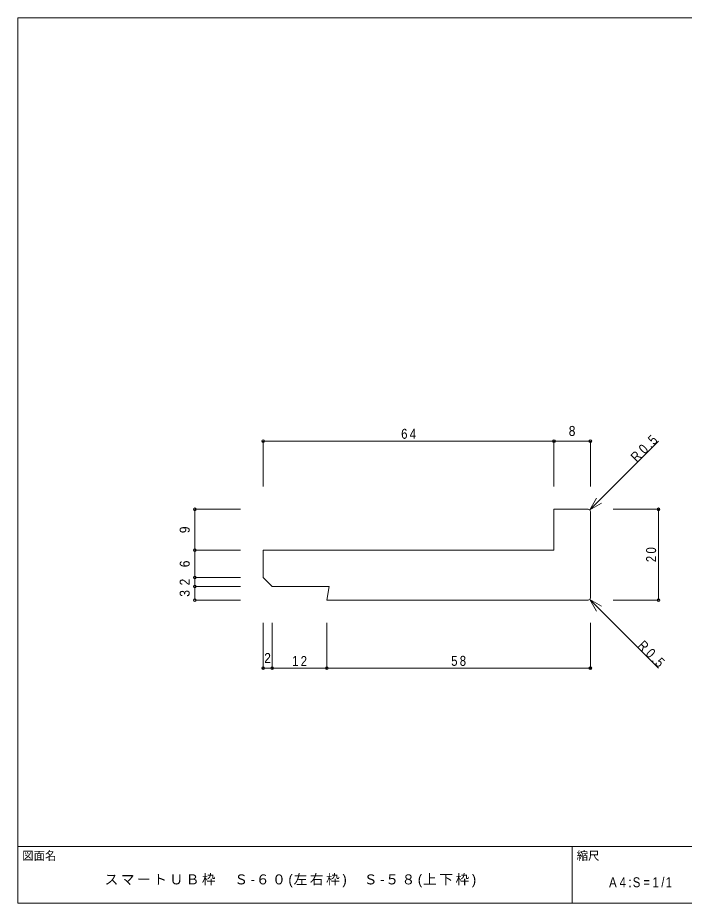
# Model space of a CAD drawing. Units: millimetres on the paper. Extents: x -141 to 141, y -98 to 98.
# Drawn here: x -141 to 5.7, y -97.5 to 97.5 of the extents above; entities that cross this region are included whole.
import ezdxf
from ezdxf.enums import TextEntityAlignment as Align

# ---------------------------------------------------------------- set-up
doc = ezdxf.new("R2010")
doc.units = ezdxf.units.MM
doc.header["$PDMODE"] = 32
doc.header["$PDSIZE"] = 0.6
for name, color, linetype, lineweight in [('0-0_ＫＢ製品', 2, 'Continuous', 9), ('0-3_寸法', 4, 'Continuous', 9), ('0-4_引出線字', 4, 'Continuous', 9), ('F-0_図面枠', 5, 'Continuous', 9), ('F-5_F-5ﾚｲﾔ', 7, 'Continuous', 9)]:
    doc.layers.add(name, color=color, linetype=linetype, lineweight=lineweight)
doc.layers.add('0-5_文字', color=7, linetype='Continuous')
doc.styles.add('HGｺﾞｼｯｸM', font='')
doc.styles.get('HGｺﾞｼｯｸM').set_extended_font_data('HGｺﾞｼｯｸM')

msp = doc.modelspace()

# ---------------------------------------------------------------- linework, layer by layer
at = {"layer": '0-0_ＫＢ製品'}
for p, q in [((-23, -10.75), (-23, -19.75)), ((-15.5, -10.75), (-23, -10.75)), ((-15, -11.25), (-15, -30.25)), ((-85, -27.75), (-87, -25.75)), ((-85, -27.75), (-72.5, -27.75)), ((-73, -30.75), (-72.5, -27.75)), ((-15.5, -30.75), (-73, -30.75))]:
    msp.add_line(p, q, dxfattribs=at)
msp.add_lwpolyline([(-87, -25.75), (-87, -19.75), (-23, -19.75)], dxfattribs=at)
for centre, start, end in [((-15.5, -11.25), 0, 90), ((-15.5, -30.25), 270, 0)]:
    msp.add_arc(centre, 0.5, start, end, dxfattribs=at)
at = {"layer": '0-3_寸法'}
for p, q in [((-87, 4.25), (-23, 4.25)), ((-87, 4.25), (-87, -5.75)), ((-23, 4.25), (-23, -5.75)), ((-23, 4.25), (-15, 4.25)), ((-15, 4.25), (-15, -5.75)), ((-102, -19.75), (-102, -10.75)), ((-102, -10.75), (-92, -10.75)), ((0, -10.75), (-10, -10.75)), ((0, -10.75), (0, -30.75)), ((-102, -25.75), (-102, -19.75)), ((-102, -19.75), (-92, -19.75)), ((-102, -27.75), (-102, -25.75)), ((-102, -25.75), (-92, -25.75)), ((-102, -30.75), (-102, -27.75)), ((-102, -27.75), (-92, -27.75)), ((-102, -30.75), (-92, -30.75)), ((0, -30.75), (-10, -30.75)), ((-87, -45.75), (-87, -35.75)), ((-85, -45.75), (-85, -35.75)), ((-73, -45.75), (-73, -35.75)), ((-15, -45.75), (-15, -35.75)), ((-85, -45.75), (-87, -45.75)), ((-73, -45.75), (-85, -45.75)), ((-15, -45.75), (-73, -45.75))]:
    msp.add_line(p, q, dxfattribs=at)
for p in [(-87, 4.25), (-23, 4.25), (-15, 4.25), (-102, -10.75), (0, -10.75), (-102, -19.75), (-102, -25.75), (-102, -27.75), (-102, -30.75), (0, -30.75), (-87, -45.75), (-85, -45.75), (-73, -45.75), (-15, -45.75)]:
    msp.add_point(p, dxfattribs=at)
at = {"layer": '0-4_引出線字'}
for p, q in [((-15.146, -10.896), (0, 4.25)), ((-15.146, -10.896), (-13.646, -8.298)), ((-15.146, -10.896), (-12.548, -9.396)), ((-15.146, -30.604), (-13.646, -33.202)), ((-15.146, -30.604), (0, -45.75)), ((-15.146, -30.604), (-12.548, -32.104))]:
    msp.add_line(p, q, dxfattribs=at)
at = {"layer": 'F-0_図面枠'}
for p, q in [((-141, 97.5), (141, 97.5)), ((-141, -97.5), (-141, 97.5)), ((-141, -85), (141, -85)), ((-19, -97.5), (-19, -85)), ((141, -97.5), (-141, -97.5))]:
    msp.add_line(p, q, dxfattribs=at)

# ---------------------------------------------------------------- texts
at = {"layer": '0-3_寸法', "color": 7, "style": 'HGｺﾞｼｯｸM', "width": 0.9}
for s, p in [('8', (-19.75, 4.75)), ('2', (-86.75, -45.25))]:
    msp.add_text(s, height=2.199, dxfattribs=at).set_placement(p, align=Align.BOTTOM_LEFT)
for s, p in [('9', (-102.5, -16)), ('6', (-102.5, -23.5)), ('2', (-102.5, -27.5)), ('3', (-102.5, -30))]:
    msp.add_text(s, height=2.199, rotation=90, dxfattribs=at).set_placement(p, align=Align.BOTTOM_LEFT)
at = {"layer": '0-3_寸法', "color": 7, "char_height": 2.199, "attachment_point": 7, "style": 'HGｺﾞｼｯｸM'}
for s, insert in [('\\T1.36;\\W0.85;64', (-56.625, 4.75)), ('\\T1.36;\\W0.85;12', (-80.625, -45.25)), ('\\T1.36;\\W0.85;58', (-45.625, -45.25))]:
    msp.add_mtext(s, dxfattribs=dict(at, insert=insert))
at = {"layer": '0-3_寸法', "color": 7, "insert": (-0.5, -22.375), "char_height": 2.199, "attachment_point": 7, "rotation": 90, "style": 'HGｺﾞｼｯｸM'}
msp.add_mtext('\\T1.36;\\W0.85;20', dxfattribs=at)
at = {"layer": '0-5_文字', "char_height": 2.199, "attachment_point": 7, "style": 'HGｺﾞｼｯｸM'}
for insert, rotation in [((-4.773, -0.523), 45), ((-4.773, -40.977), 315)]:
    msp.add_mtext('\\T1.38;\\W0.85;R0.5', dxfattribs=dict(at, insert=insert, rotation=rotation))
at = {"layer": 'F-0_図面枠', "color": 7, "style": 'HGｺﾞｼｯｸM'}
msp.add_text('図面名', height=1.833, dxfattribs=at).set_placement((-140, -88.5), align=Align.BOTTOM_LEFT)
at = {"layer": 'F-5_F-5ﾚｲﾔ', "style": 'HGｺﾞｼｯｸM'}
msp.add_text('縮尺', height=1.833, dxfattribs=at).set_placement((-18, -88.5), align=Align.BOTTOM_LEFT)
at = {"layer": 'F-5_F-5ﾚｲﾔ', "char_height": 2.199, "attachment_point": 7, "style": 'HGｺﾞｼｯｸM'}
for s, insert in [('\\T1.19;スマートＵＢ枠\u3000Ｓ-６０(左右枠)\u3000Ｓ-５８(上下枠)', (-121.875, -94)), ('\\T1.39;\\W0.85;A4:S=1/1', (-10.875, -94))]:
    msp.add_mtext(s, dxfattribs=dict(at, insert=insert))

doc.saveas('drawing.dxf')
